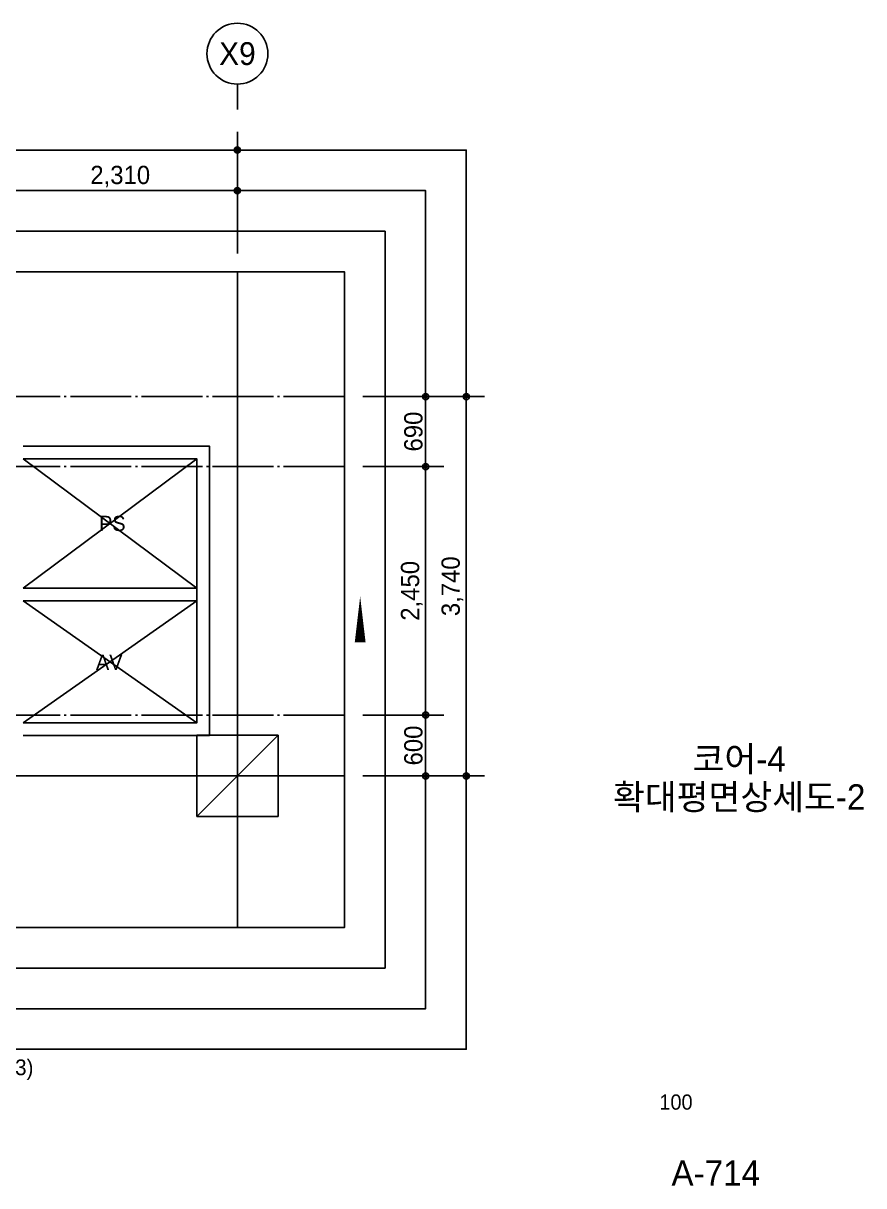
# Model space of a CAD drawing. Header units: millimetres. Extents: x 252711992 to 505989238, y 504776675 to 1009617600.
# Drawn here: x 253415139 to 253423419, y 504804922 to 504816382 of the extents above; entities that cross this region are included whole.
import ezdxf
from ezdxf.enums import TextEntityAlignment as Align
from ezdxf.xclip import XClip

# ---------------------------------------------------------------- set-up
doc = ezdxf.new("R2010")
doc.units = ezdxf.units.MM
doc.header["$XCLIPFRAME"] = 0
doc.linetypes.add('CEN', pattern=[35, 30, -2, 1, -2])
for name, color, linetype in [('$ZCDB_AUDIT_GENERATED_600D18', 7, 'Continuous'), ('4A.TEC CEN', 1, 'CEN'), ('4A.TEC FORM-TEXT', 3, 'Continuous'), ('4A.TEC TEXT 2', 3, 'Continuous'), ('4A.TEC 기둥', 2, 'Continuous'), ('4A.TEC 벽체 3', 4, 'Continuous'), ('4A.TEC 심볼', 7, 'Continuous'), ('4A.TEC 해치 1', 9, 'Continuous'), ('SYM', 1, 'Continuous'), ('TEXT', 7, 'Continuous')]:
    doc.layers.add(name, color=color, linetype=linetype)
doc.layers.add('DEFPOINT', color=135, linetype='Continuous', plot=False)
doc.styles.add('GHS', font='malgun.ttf')
doc.styles.add('나눔고딕', font='')
doc.styles.add('돋움', font='')
doc.styles.add('울릉도L', font='')
doc.styles.get('나눔고딕').set_extended_font_data('Dotum')
doc.styles.get('돋움').set_extended_font_data('Dotum')
doc.styles.get('울릉도L').set_extended_font_data('Dotum')
doc.dimstyles.new('DIM_600(외부치수)', dxfattribs={"dimscale": 400, "dimtxt": 3.3, "dimasz": 1, "dimexe": 2, "dimexo": 2, "dimgap": 1, "dimtad": 1, "dimdec": 0, "dimdsep": 46, "dimlunit": 6, "dimtxsty": '나눔고딕', "dimblk1": 'DIMDOT', "dimblk2": 'DIMDOT', "dimsah": 1, "dimcen": 2.5, "dimdle": 1.5, "dimclrd": 8, "dimclre": 8, "dimclrt": 3, "dimadec": 0, "dimazin": 0, "dimtfac": 1, "dimtdec": 0, "dimtix": 1, "dimtmove": 2, "dimatfit": 3, "dimldrblk": 'DIMDOT', "dimfxl": 1, "dimtvp": 1, "dimtolj": 1, "dimtzin": 0, "dimarcsym": 0})

# ---------------------------------------------------------------- blocks, each defined once
blk = doc.blocks.new('dwgFD3B')
at = {"layer": '4A.TEC CEN', "color": 250, "ltscale": 500}
blk.add_line((49194.51, -169936.83, -3333.33), (358000, -169936.83, -3333.33), dxfattribs=at)
at = {"layer": '4A.TEC CEN', "color": 250, "ltscale": 500, "elevation": -3333.33}
blk.add_lwpolyline([(252807.63, -39163.16), (252807.63, -267000)], dxfattribs=at)
blk = doc.blocks.new('DIMDOT')
at = {"color": 0}
blk.add_line((-2, 0), (2, 0), dxfattribs=at)
for radius in [0.5, 0.25]:
    blk.add_circle((0, 0), radius, dxfattribs=at)
blk = doc.blocks.new('*D477')
at = {"layer": '$ZCDB_AUDIT_GENERATED_600D18', "color": 8, "lineweight": -2, "transparency": 16777216}
for p, q in [((253406249, 504814112), (253406249, 504815312)), ((253417249, 504814112), (253417249, 504815312)), ((253406309, 504815132), (253417189, 504815132))]:
    blk.add_line(p, q, dxfattribs=at)
at = {"layer": 'Defpoints', "color": 0, "transparency": 16777216}
for p in [(253417249, 504815132), (253406249, 504813932, 0), (253417249, 504813932)]:
    blk.add_point(p, dxfattribs=at)
at = {"layer": '$ZCDB_AUDIT_GENERATED_600D18', "color": 8, "lineweight": -2, "transparency": 16777216, "xscale": 60, "yscale": 60, "zscale": 60, "rotation": 180}
blk.add_blockref('DIMDOT', (253406249, 504815132), dxfattribs=at)
at = {"layer": '$ZCDB_AUDIT_GENERATED_600D18', "color": 8, "lineweight": -2, "transparency": 16777216, "xscale": 60, "yscale": 60, "zscale": 60}
blk.add_blockref('DIMDOT', (253417249, 504815132), dxfattribs=at)
at = {"layer": '$ZCDB_AUDIT_GENERATED_600D18', "color": 3, "transparency": 16777216, "insert": (253411749, 504815270), "char_height": 180, "attachment_point": 5, "style": '나눔고딕'}
blk.add_mtext('\\A1;11,000', dxfattribs=at)
blk = doc.blocks.new('*D478')
at = {"layer": '$ZCDB_AUDIT_GENERATED_600D18', "color": 8, "lineweight": -2, "transparency": 16777216}
for p, q in [((253414939, 504814112), (253414939, 504814912)), ((253417249, 504814112), (253417249, 504814912)), ((253414999, 504814732), (253417189, 504814732))]:
    blk.add_line(p, q, dxfattribs=at)
at = {"layer": 'Defpoints', "color": 0, "transparency": 16777216}
for p in [(253417249, 504814732), (253414939, 504813932, 569), (253417249, 504813932, 4431)]:
    blk.add_point(p, dxfattribs=at)
at = {"layer": '$ZCDB_AUDIT_GENERATED_600D18', "color": 8, "lineweight": -2, "transparency": 16777216, "xscale": 60, "yscale": 60, "zscale": 60, "rotation": 180}
blk.add_blockref('DIMDOT', (253414939, 504814732), dxfattribs=at)
at = {"layer": '$ZCDB_AUDIT_GENERATED_600D18', "color": 8, "lineweight": -2, "transparency": 16777216, "xscale": 60, "yscale": 60, "zscale": 60}
blk.add_blockref('DIMDOT', (253417249, 504814732), dxfattribs=at)
at = {"layer": '$ZCDB_AUDIT_GENERATED_600D18', "color": 3, "transparency": 16777216, "insert": (253416094, 504814870), "char_height": 180, "attachment_point": 5, "style": '나눔고딕'}
blk.add_mtext('\\A1;2,310', dxfattribs=at)
blk = doc.blocks.new('*D483')
at = {"layer": '$ZCDB_AUDIT_GENERATED_600D18', "color": 8, "lineweight": -2, "transparency": 16777216}
for p, q in [((253418483, 504812702), (253419683, 504812702)), ((253419503, 504812642), (253419503, 504809022)), ((253418483, 504808962), (253419683, 504808962))]:
    blk.add_line(p, q, dxfattribs=at)
at = {"layer": 'Defpoints', "color": 0, "transparency": 16777216}
for p in [(253418303, 504812702, 0), (253418303, 504808962, 0), (253419503, 504808962)]:
    blk.add_point(p, dxfattribs=at)
at = {"layer": '$ZCDB_AUDIT_GENERATED_600D18', "color": 8, "lineweight": -2, "transparency": 16777216, "xscale": 60, "yscale": 60, "zscale": 60}
for p, rotation in [((253419503, 504812702), 90), ((253419503, 504808962), 270)]:
    blk.add_blockref('DIMDOT', p, dxfattribs=dict(at, rotation=rotation))
at = {"layer": '$ZCDB_AUDIT_GENERATED_600D18', "color": 3, "transparency": 16777216, "insert": (253419366, 504810832), "char_height": 180, "attachment_point": 5, "rotation": 90, "style": '나눔고딕'}
blk.add_mtext('\\A1;3,740', dxfattribs=at)
blk = doc.blocks.new('*D484')
at = {"layer": '$ZCDB_AUDIT_GENERATED_600D18', "color": 8, "lineweight": -2, "transparency": 16777216}
for p, q in [((253418483, 504812702), (253419283, 504812702)), ((253419103, 504812642), (253419103, 504812072)), ((253418483, 504812012), (253419283, 504812012))]:
    blk.add_line(p, q, dxfattribs=at)
at = {"layer": 'Defpoints', "color": 0, "transparency": 16777216}
for p in [(253418303, 504812702, 0), (253418303, 504812012, 0), (253419103, 504812012)]:
    blk.add_point(p, dxfattribs=at)
at = {"layer": '$ZCDB_AUDIT_GENERATED_600D18', "color": 8, "lineweight": -2, "transparency": 16777216, "xscale": 60, "yscale": 60, "zscale": 60}
for p, rotation in [((253419103, 504812702), 90), ((253419103, 504812012), 270)]:
    blk.add_blockref('DIMDOT', p, dxfattribs=dict(at, rotation=rotation))
at = {"layer": '$ZCDB_AUDIT_GENERATED_600D18', "color": 3, "transparency": 16777216, "insert": (253418983, 504812357), "char_height": 180, "attachment_point": 5, "rotation": 90, "style": '나눔고딕'}
blk.add_mtext('\\A1;690', dxfattribs=at)
blk = doc.blocks.new('*D485')
at = {"layer": '$ZCDB_AUDIT_GENERATED_600D18', "color": 8, "lineweight": -2, "transparency": 16777216}
for p, q in [((253418483, 504812012), (253419283, 504812012)), ((253419103, 504809622), (253419103, 504811952)), ((253418483, 504809562), (253419283, 504809562))]:
    blk.add_line(p, q, dxfattribs=at)
at = {"layer": 'Defpoints', "color": 0, "transparency": 16777216}
for p in [(253418303, 504812012, 0), (253419103, 504812012), (253418303, 504809562, 0)]:
    blk.add_point(p, dxfattribs=at)
at = {"layer": '$ZCDB_AUDIT_GENERATED_600D18', "color": 8, "lineweight": -2, "transparency": 16777216, "xscale": 60, "yscale": 60, "zscale": 60}
for p, rotation in [((253419103, 504812012), 90), ((253419103, 504809562), 270)]:
    blk.add_blockref('DIMDOT', p, dxfattribs=dict(at, rotation=rotation))
at = {"layer": '$ZCDB_AUDIT_GENERATED_600D18', "color": 3, "transparency": 16777216, "insert": (253418966, 504810787), "char_height": 180, "attachment_point": 5, "rotation": 90, "style": '나눔고딕'}
blk.add_mtext('\\A1;2,450', dxfattribs=at)
blk = doc.blocks.new('*D486')
at = {"layer": '$ZCDB_AUDIT_GENERATED_600D18', "color": 8, "lineweight": -2, "transparency": 16777216}
for p, q in [((253418483, 504809562), (253419283, 504809562)), ((253419103, 504809502), (253419103, 504809022)), ((253418483, 504808962), (253419283, 504808962))]:
    blk.add_line(p, q, dxfattribs=at)
at = {"layer": 'Defpoints', "color": 0, "transparency": 16777216}
for p in [(253418303, 504809562, 0), (253418303, 504808962, 0), (253419103, 504808962)]:
    blk.add_point(p, dxfattribs=at)
at = {"layer": '$ZCDB_AUDIT_GENERATED_600D18', "color": 8, "lineweight": -2, "transparency": 16777216, "xscale": 60, "yscale": 60, "zscale": 60}
for p, rotation in [((253419103, 504809562), 90), ((253419103, 504808962), 270)]:
    blk.add_blockref('DIMDOT', p, dxfattribs=dict(at, rotation=rotation))
at = {"layer": '$ZCDB_AUDIT_GENERATED_600D18', "color": 3, "transparency": 16777216, "insert": (253418983, 504809262), "char_height": 180, "attachment_point": 5, "rotation": 90, "style": '나눔고딕'}
blk.add_mtext('\\A1;600', dxfattribs=at)
blk = doc.blocks.new('c1')
at = {"layer": '4A.TEC 기둥'}
blk.add_lwpolyline([(1156776, -1012079), (1157576, -1012079), (1157576, -1011279), (1156776, -1011279)], close=True, dxfattribs=at)
at = {"layer": 'DEFPOINT'}
blk.add_line((1156776, -1012079), (1157576, -1011279), dxfattribs=at)
blk = doc.blocks.new('ccs122')
at = {"layer": '4A.TEC 심볼'}
blk.add_line((0, 8), (0, 3), dxfattribs=at)
blk.add_circle((0, 14), 6, dxfattribs=at)
at = {"layer": '4A.TEC TEXT 2', "color": 3, "style": 'GHS'}
blk.add_attdef('NO', text='', height=4.5, dxfattribs=at).set_placement((-0.01, 14.02), align=Align.MIDDLE_CENTER)

msp = doc.modelspace()

# ---------------------------------------------------------------- linework, layer by layer
at = {"layer": '4A.TEC CEN', "ltscale": 20}
for p, q in [((253418303.05, 504812702.14, 1666.67), (253404992.67, 504812702.14, 1666.67)), ((253418303.05, 504812012.14, 1666.67), (253412488.77, 504812012.14, 1666.67)), ((253418303.05, 504809562.14, 1666.67), (253404992.67, 504809562.14, 1666.67))]:
    msp.add_line(p, q, dxfattribs=at)
at = {"layer": '4A.TEC 벽체 3'}
for p, q in [((253416848.78, 504810812.14, -3332.88), (253415138.78, 504810812.14, -3332.88)), ((253416848.78, 504810687.14, -3332.88), (253415138.78, 504810687.14, -3332.88)), ((253416848.78, 504809362.14, -3332.88), (253416848.78, 504808562.14, -3332.88))]:
    msp.add_line(p, q, dxfattribs=at)
at = {"layer": '4A.TEC 벽체 3', "elevation": -3332.88, "flags": 128}
for points in [[(253415138.78, 504809362.14), (253416973.78, 504809362.14), (253416973.78, 504812212.14), (253415138.78, 504812212.14)], [(253415138.78, 504809487.14), (253416848.78, 504809487.14), (253416848.78, 504812087.14), (253415138.78, 504812087.14)]]:
    msp.add_lwpolyline(points, dxfattribs=at)
at = {"layer": '4A.TEC 심볼'}
msp.add_line((253408537.72, 504806267.16, 3333.33), (253415336.14, 504806267.16, 3333.33), dxfattribs=at)
at = {"layer": '4A.TEC 해치 1'}
for p, q in [((253415138.78, 504810812.14, -3332.88), (253416848.78, 504812087.14, -3332.88)), ((253416848.78, 504810812.14, -3332.88), (253415138.78, 504812087.14, -3332.88)), ((253416848.78, 504810687.14, -3332.88), (253415138.78, 504809487.14, -3332.88)), ((253416848.78, 504809487.14, -3332.88), (253415138.78, 504810687.14, -3332.88))]:
    msp.add_line(p, q, dxfattribs=at)
at = {"layer": 'DEFPOINT', "elevation": 3333.33}
for points in [[(253403792.67, 504815132.16), (253419503.05, 504815132.16), (253419503.05, 504806267.16), (253403792.67, 504806267.16)], [(253404192.67, 504814732.16), (253419103.05, 504814732.16), (253419103.05, 504806667.16), (253404192.67, 504806667.16)], [(253404592.67, 504814332.16), (253418703.05, 504814332.16), (253418703.05, 504807067.16), (253404592.67, 504807067.16)], [(253404992.67, 504813932.16), (253418303.05, 504813932.16), (253418303.05, 504807467.16), (253404992.67, 504807467.16)]]:
    msp.add_lwpolyline(points, close=True, dxfattribs=at)
at = {"layer": 'SYM', "elevation": 1666.67}
msp.add_lwpolyline([(253418457.91, 504810731.32, 0, 106.74, 0), (253418457.91, 504810278.45, 0, 0, 0), (253417144.96, 504810278.45, 0, 0, 0)], format="xyseb", dxfattribs=at)

# ---------------------------------------------------------------- block references
ref = msp.add_blockref('dwgFD3B', (253164441.15, 504978898.98, -4999.1))
XClip(ref).set_block_clipping_path([(240551.5187525749, -171431.8169597387), (253861.8992676735, -164966.8169609308)])
at = {"layer": '4A.TEC 기둥'}
msp.add_blockref('c1', (252260073.11, 505820641.48, -3332.88), dxfattribs=at)
at = {"layer": '4A.TEC 심볼'}
ref = msp.add_blockref('ccs122', (253417248.78, 504815382.16, -7764.32), dxfattribs=dict(at, xscale=49.99999977496833, yscale=49.99999977496833, zscale=49.99999977496833))
ref.add_attrib('NO', 'X9', dxfattribs={"layer": '0', "color": 3, "height": 225, "style": '울릉도L'}).set_placement((253417248.47, 504816083.06, -7764.32), align=Align.MIDDLE_CENTER)

# ---------------------------------------------------------------- texts
at = {"layer": '4A.TEC FORM-TEXT', "style": '돋움'}
msp.add_text('A-714', height=250, dxfattribs=at).set_placement((253421961, 504804922.22, 3333.33), align=Align.CENTER)
at = {"layer": '4A.TEC TEXT 2', "style": '나눔고딕'}
for s, height, p in [('코어-4', 250, (253422191.89, 504809003.72, 3333.33)), ('확대평면상세도-2', 250, (253422191.89, 504808629.83, 3333.33)), ('100', 150, (253421569.02, 504805672.21, 3333.33))]:
    msp.add_text(s, height=height, dxfattribs=at).set_placement(p, align=Align.CENTER)
at = {"layer": '4A.TEC TEXT 2', "color": 3, "style": '나눔고딕'}
msp.add_text('SCALE  1/100(A3)', height=155.25, dxfattribs=at).set_placement((253415238.94, 504805965.52, 3333.33), align=Align.BOTTOM_RIGHT)
at = {"layer": 'TEXT', "style": '돋움'}
for s, p in [('PS', (253416015.89, 504811451.43, -3333.33)), ('AV', (253415985.42, 504810082.78, -3333.33))]:
    msp.add_text(s, height=150, dxfattribs=at).set_placement(p, align=Align.MIDDLE_CENTER)

# ---------------------------------------------------------------- dimensions: what is measured, and where the dimension line sits
at = {"layer": '$ZCDB_AUDIT_GENERATED_600D18'}
for base, p1, p2, picture, middle in [((253417248.78, 504815132.16, -7764.32), (253406248.78, 504813932.16, -7764.32), (253417248.78, 504813932.16, -7764.32), '*D477', (253411748.78, 504815269.62, -7764.32)), ((253417248.78, 504814732.16, -7764.32), (253414938.77, 504813932.16, -7195.76), (253417248.78, 504813932.16, -3332.88), '*D478', (253416093.77, 504814869.62, -7764.32))]:
    dim = msp.add_linear_dim(base=base, p1=p1, p2=p2, dimstyle='DIM_600(외부치수)', override={"dimscale": 300, "dimtxt": 0.6, "dimasz": 0.2, "dimexe": 0.6, "dimexo": 0.6, "dimgap": 0.1, "dimdec": 1, "dimblk1": 'DIMDOT', "dimblk2": 'DIMDOT', "dimdle": 0.5}, dxfattribs=at)
    dim.commit()
    dim.dimension.update_dxf_attribs({"geometry": picture, "text_midpoint": middle})
for base, p1, p2, angle, picture, middle in [((253419503.05, 504808962.14, -4999.55), (253418303.05, 504812702.14, -4999.55), (253418303.05, 504808962.14, -4999.55), 270, '*D483', (253419365.59, 504810832.14, -4999.55)), ((253419103.05, 504812012.14, -4999.55), (253418303.05, 504812702.14, -4999.55), (253418303.05, 504812012.14, -4999.55), 270, '*D484', (253418982.93, 504812357.14, -4999.55)), ((253419103.05, 504812012.14, -4999.55), (253418303.05, 504809562.14, -4999.55), (253418303.05, 504812012.14, -4999.55), 90, '*D485', (253418965.59, 504810787.14, -4999.55)), ((253419103.05, 504808962.14, -4999.55), (253418303.05, 504809562.14, -4999.55), (253418303.05, 504808962.14, -4999.55), 270, '*D486', (253418982.93, 504809262.14, -4999.55))]:
    dim = msp.add_linear_dim(base=base, p1=p1, p2=p2, angle=angle, dimstyle='DIM_600(외부치수)', override={"dimscale": 300, "dimtxt": 0.6, "dimasz": 0.2, "dimexe": 0.6, "dimexo": 0.6, "dimgap": 0.1, "dimdec": 1, "dimblk1": 'DIMDOT', "dimblk2": 'DIMDOT', "dimdle": 0.5}, dxfattribs=at)
    dim.commit()
    dim.dimension.update_dxf_attribs({"geometry": picture, "text_midpoint": middle})

doc.saveas('drawing.dxf')
